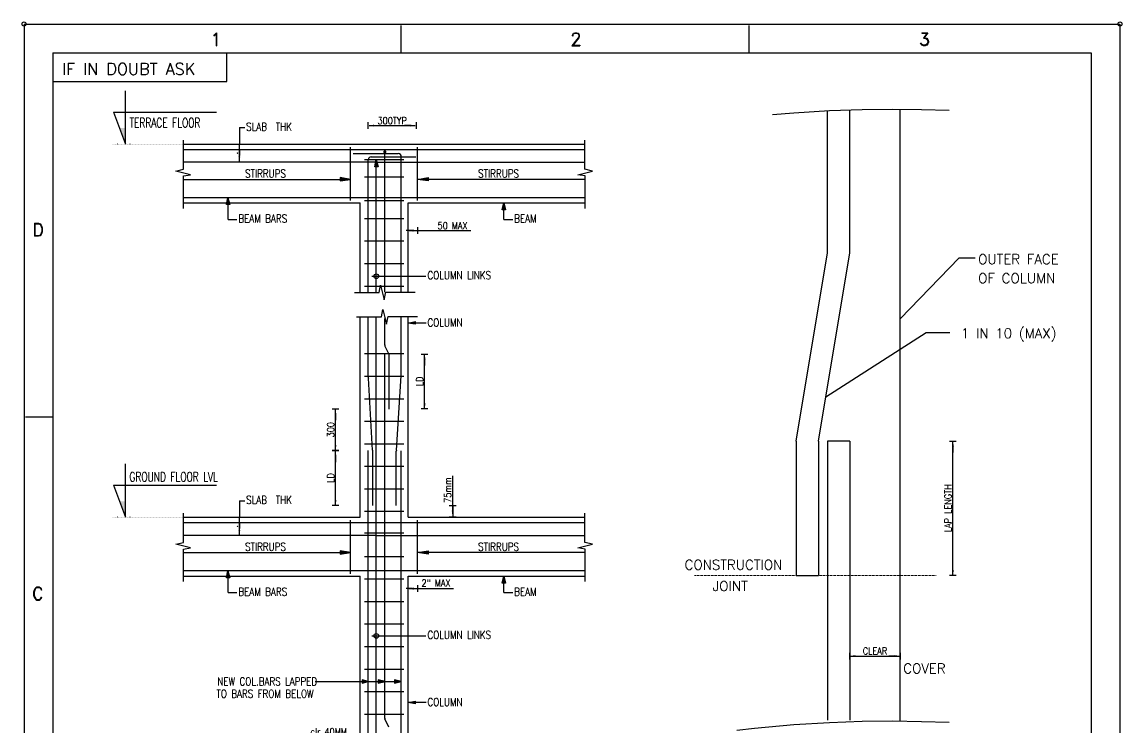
# Model space of a CAD drawing. Extents: x 1878645 to 3043969, y -1160829 to -603973.
# Drawn here: x 2238645 to 2262226, y -720604 to -705488 of the extents above; entities that cross this region are included whole.
import ezdxf

# ---------------------------------------------------------------- set-up
doc = ezdxf.new("R2010")
doc.units = 0
doc.header["$LTSCALE"] = 100
doc.header["$PDMODE"] = 66
doc.linetypes.add('DASHED2', pattern=[0.375, 0.25, -0.125])
doc.linetypes.add('DOT', pattern=[6.35, 0, -6.35])
doc.layers.get('Defpoints').update_dxf_attribs({"lineweight": 0})
for name, color, linetype in [('BAR', 1, 'Continuous'), ('Dim', 3, 'Continuous'), ('FDN', 7, 'Continuous'), ('FON', 65, 'Continuous'), ('LVL-P', 7, 'Continuous'), ('REINF', 5, 'Continuous'), ('Text', 31, 'Continuous'), ('TICK', 9, 'Continuous'), ('TS', 7, 'Continuous')]:
    doc.layers.add(name, color=color, linetype=linetype)
doc.layers.add('coloumn', color=30, linetype='Continuous', lineweight=53)
doc.layers.add('hidden', color=8, linetype='DASHED2', lineweight=9)
doc.styles.add('K', font='simplex.shx', dxfattribs={"width": 0.85})
doc.styles.add('ROMAND', font='romand__.ttf', dxfattribs={"height": 5})
doc.styles.add('ROMANS', font='simplex.shx', dxfattribs={"width": 0.75})
doc.styles.get("Standard").update_dxf_attribs({"font": 'verdana.ttf'})
doc.dimstyles.new('mm ond feet with line', dxfattribs={"dimtxt": 200, "dimasz": 100, "dimexe": 0.18, "dimexo": 0.0625, "dimgap": 0.09, "dimtad": 0, "dimdec": 0, "dimzin": 0, "dimdsep": 46, "dimtxsty": 'Standard', "dimblk": 'ARCHTICK', "dimcen": 0, "dimclrd": 8, "dimclre": 8, "dimclrt": 7, "dimadec": 0, "dimazin": 0, "dimtfac": 1, "dimtdec": 0, "dimtofl": 0, "dimtmove": 0, "dimatfit": 3, "dimfxl": 1, "dimtolj": 1, "dimtzin": 0, "dimarcsym": 0})

# ---------------------------------------------------------------- blocks, each defined once
blk = doc.blocks.new('A2')
at = {"layer": 'Dim', "linetype": 'ByBlock', "lineweight": -2, "extrusion": (0, 0, -1)}
blk.add_lwpolyline([(6, 0), (12.2, 0)], dxfattribs=at)
blk.add_solid([(6, -1), (0, 0), (6, 1)], dxfattribs=at)
blk = doc.blocks.new('A3')
at = {"layer": 'Dim', "linetype": 'ByBlock', "lineweight": -2}
blk.add_line((0, 3.6), (0, -3.6), dxfattribs=at)
blk.add_blockref('A2', (0, 0), dxfattribs=at)
blk = doc.blocks.new('*D343')
at = {"color": 8, "lineweight": -2, "transparency": 16777216}
blk.add_line((2258602, -717334), (2258602, -714492), dxfattribs=at)
at = {"layer": 'Defpoints', "color": 0, "transparency": 16777216}
for p in [(2256389, -714472), (2258602, -714472), (2258244, -717354)]:
    blk.add_point(p, dxfattribs=at)
at = {"color": 8, "lineweight": -2, "transparency": 16777216, "xscale": 20, "yscale": 20, "zscale": 20}
for p, rotation in [((2258602, -714472), 90), ((2258602, -717354), 270)]:
    blk.add_blockref('A3', p, dxfattribs=dict(at, rotation=rotation))
at = {"transparency": 16777216, "insert": (2258497, -715913), "char_height": 150, "attachment_point": 5, "rotation": 90, "style": 'K'}
blk.add_mtext('\\A1;LAP LENGTH', dxfattribs=at)
blk = doc.blocks.new('*D344')
at = {"color": 8, "lineweight": -2, "transparency": 16777216}
blk.add_line((2256409, -719082), (2257452, -719082), dxfattribs=at)
at = {"layer": 'Defpoints', "color": 0, "transparency": 16777216}
for p in [(2256389, -718242), (2257472, -718242), (2257472, -719082)]:
    blk.add_point(p, dxfattribs=at)
at = {"color": 8, "lineweight": -2, "transparency": 16777216, "xscale": 20, "yscale": 20, "zscale": 20, "rotation": 180}
blk.add_blockref('A3', (2256389, -719082), dxfattribs=at)
at = {"color": 8, "lineweight": -2, "transparency": 16777216, "xscale": 20, "yscale": 20, "zscale": 20}
blk.add_blockref('A3', (2257472, -719082), dxfattribs=at)
at = {"transparency": 16777216, "insert": (2256931, -718977), "char_height": 150, "attachment_point": 5, "style": 'K'}
blk.add_mtext('\\A1;CLEAR', dxfattribs=at)
blk = doc.blocks.new('*D345')
at = {"layer": 'coloumn', "color": 8, "lineweight": -2, "transparency": 16777216}
for p, q in [((2247878, -715854), (2247878, -715215)), ((2247878, -715874), (2247878, -716086))]:
    blk.add_line(p, q, dxfattribs=at)
at = {"layer": 'Defpoints', "color": 0, "transparency": 16777216}
for p in [(2247326, -715854), (2247810, -716106), (2247878, -716106)]:
    blk.add_point(p, dxfattribs=at)
at = {"layer": 'coloumn', "color": 8, "lineweight": -2, "transparency": 16777216, "xscale": 20, "yscale": 20, "zscale": 20}
for p, rotation in [((2247878, -715854), 90), ((2247878, -716106), 270)]:
    blk.add_blockref('A3', p, dxfattribs=dict(at, rotation=rotation))
at = {"layer": 'coloumn', "transparency": 16777216, "insert": (2247773, -715524), "char_height": 150, "attachment_point": 5, "rotation": 90, "style": 'K'}
blk.add_mtext('\\A1;75mm', dxfattribs=at)
blk = doc.blocks.new('*D346')
at = {"layer": 'coloumn', "color": 8, "lineweight": -2, "transparency": 16777216}
blk.add_line((2245366, -715834), (2245366, -714698), dxfattribs=at)
at = {"layer": 'Defpoints', "color": 0, "transparency": 16777216}
for p in [(2245366, -714678), (2245973, -714678), (2246166, -715854)]:
    blk.add_point(p, dxfattribs=at)
at = {"layer": 'coloumn', "color": 8, "lineweight": -2, "transparency": 16777216, "xscale": 20, "yscale": 20, "zscale": 20}
for p, rotation in [((2245366, -714678), 90), ((2245366, -715854), 270)]:
    blk.add_blockref('A3', p, dxfattribs=dict(at, rotation=rotation))
at = {"layer": 'coloumn', "transparency": 16777216, "insert": (2245261, -715266), "char_height": 150, "attachment_point": 5, "rotation": 90, "style": 'K'}
blk.add_mtext('\\A1;LD ', dxfattribs=at)
blk = doc.blocks.new('Lvl-e')
at = {"layer": 'LVL-P', "color": 2}
for p, q in [((1.49, -3.97), (1.49, 2.65)), ((0, 0), (1.49, -3.97)), ((0, 0), (12.8, 0))]:
    blk.add_line(p, q, dxfattribs=at)
blk.add_solid([(0.74, -1.99), (1.49, -3.97), (0.74, -1.99), (1.49, -1.99)], dxfattribs=at)
at = {"layer": 'LVL-P', "color": 6, "style": 'ROMANS', "width": 0.7}
for tag, p in [('LVL%%P0\'0"', (2.08, 0.47)), ('GRO.FL.FIN.LVL.', (2, -1.9))]:
    blk.add_attdef(tag, p, '', height=1.17, dxfattribs=at)
blk = doc.blocks.new('*D353')
at = {"layer": 'Defpoints', "color": 0, "transparency": 16777216}
for p in [(2243305, -716106), (2243340, -716106), (2243340, -716497)]:
    blk.add_point(p, dxfattribs=at)
at = {"layer": 'FON', "color": 8, "lineweight": -2, "transparency": 16777216}
blk.add_line((2243305, -716477), (2243305, -716126), dxfattribs=at)
at = {"layer": 'FON', "color": 8, "lineweight": -2, "transparency": 16777216, "xscale": 20, "yscale": 20, "zscale": 20}
for p, rotation in [((2243305, -716106), 90), ((2243305, -716497), 270)]:
    blk.add_blockref('A3', p, dxfattribs=dict(at, rotation=rotation))
at = {"layer": 'FON', "transparency": 16777216, "insert": (2243200, -716302), "char_height": 150, "attachment_point": 5, "rotation": 90, "style": 'K'}
blk.add_mtext('\\A1;.', dxfattribs=at)
blk = doc.blocks.new('*D354')
at = {"color": 8, "lineweight": -2, "transparency": 16777216}
for p, q in [((2245877, -720807), (2244771, -720807)), ((2246006, -720807), (2246026, -720807))]:
    blk.add_line(p, q, dxfattribs=at)
at = {"layer": 'Defpoints', "color": 0, "transparency": 16777216}
for p in [(2245897, -718395), (2245986, -718395), (2245897, -720807)]:
    blk.add_point(p, dxfattribs=at)
at = {"color": 8, "lineweight": -2, "transparency": 16777216, "xscale": 20, "yscale": 20, "zscale": 20}
blk.add_blockref('A3', (2245897, -720807), dxfattribs=at)
at = {"color": 8, "lineweight": -2, "transparency": 16777216, "xscale": 20, "yscale": 20, "zscale": 20, "rotation": 180}
blk.add_blockref('A3', (2245986, -720807), dxfattribs=at)
at = {"transparency": 16777216, "insert": (2245220, -720702), "char_height": 150, "attachment_point": 5, "style": 'K'}
blk.add_mtext('\\A1;clr 40MM', dxfattribs=at)
blk = doc.blocks.new('*D355')
at = {"layer": 'Defpoints', "color": 0, "transparency": 16777216}
for p in [(2247126, -717417), (2246926, -717681), (2247126, -717637)]:
    blk.add_point(p, dxfattribs=at)
at = {"layer": 'FON', "color": 8, "lineweight": -2, "transparency": 16777216}
for p, q in [((2246946, -717637), (2247106, -717637)), ((2247126, -717637), (2247898, -717637))]:
    blk.add_line(p, q, dxfattribs=at)
at = {"layer": 'FON', "color": 8, "lineweight": -2, "transparency": 16777216, "xscale": 20, "yscale": 20, "zscale": 20}
blk.add_blockref('A3', (2247126, -717637), dxfattribs=at)
at = {"layer": 'FON', "color": 8, "lineweight": -2, "transparency": 16777216, "xscale": 20, "yscale": 20, "zscale": 20, "rotation": 180}
blk.add_blockref('A3', (2246926, -717637), dxfattribs=at)
at = {"layer": 'FON', "transparency": 16777216, "insert": (2247522, -717518), "char_height": 150, "attachment_point": 5, "style": 'K'}
blk.add_mtext('\\A1;2" MAX', dxfattribs=at)
blk = doc.blocks.new('*D356')
at = {"layer": 'coloumn', "color": 8, "lineweight": -2, "transparency": 16777216}
blk.add_line((2245366, -714658), (2245366, -713803), dxfattribs=at)
at = {"layer": 'Defpoints', "color": 0, "transparency": 16777216}
for p in [(2245366, -713783), (2245973, -713783), (2246129, -714678)]:
    blk.add_point(p, dxfattribs=at)
at = {"layer": 'coloumn', "color": 8, "lineweight": -2, "transparency": 16777216, "xscale": 20, "yscale": 20, "zscale": 20}
for p, rotation in [((2245366, -713783), 90), ((2245366, -714678), 270)]:
    blk.add_blockref('A3', p, dxfattribs=dict(at, rotation=rotation))
at = {"layer": 'coloumn', "transparency": 16777216, "insert": (2245261, -714230), "char_height": 150, "attachment_point": 5, "rotation": 90, "style": 'K'}
blk.add_mtext('\\A1;300', dxfattribs=at)
blk = doc.blocks.new('*D357')
at = {"layer": 'coloumn', "color": 8, "lineweight": -2, "transparency": 16777216}
blk.add_line((2247276, -713763), (2247276, -712627), dxfattribs=at)
at = {"layer": 'Defpoints', "color": 0, "transparency": 16777216}
for p in [(2246881, -712607), (2247276, -712607), (2246589, -713783)]:
    blk.add_point(p, dxfattribs=at)
at = {"layer": 'coloumn', "color": 8, "lineweight": -2, "transparency": 16777216, "xscale": 20, "yscale": 20, "zscale": 20}
for p, rotation in [((2247276, -712607), 90), ((2247276, -713783), 270)]:
    blk.add_blockref('A3', p, dxfattribs=dict(at, rotation=rotation))
at = {"layer": 'coloumn', "transparency": 16777216, "insert": (2247171, -713195), "char_height": 150, "attachment_point": 5, "rotation": 90, "style": 'K'}
blk.add_mtext('\\A1;LD', dxfattribs=at)
blk = doc.blocks.new('*D358')
at = {"layer": 'coloumn', "color": 8, "lineweight": -2, "transparency": 16777216}
for p, q in [((2246946, -709961), (2247106, -709961)), ((2247126, -709961), (2248268, -709961))]:
    blk.add_line(p, q, dxfattribs=at)
at = {"layer": 'Defpoints', "color": 0, "transparency": 16777216}
for p in [(2247126, -709415), (2246926, -709679), (2247126, -709961)]:
    blk.add_point(p, dxfattribs=at)
at = {"layer": 'coloumn', "color": 8, "lineweight": -2, "transparency": 16777216, "xscale": 20, "yscale": 20, "zscale": 20}
blk.add_blockref('A3', (2247126, -709961), dxfattribs=at)
at = {"layer": 'coloumn', "color": 8, "lineweight": -2, "transparency": 16777216, "xscale": 20, "yscale": 20, "zscale": 20, "rotation": 180}
blk.add_blockref('A3', (2246926, -709961), dxfattribs=at)
at = {"layer": 'coloumn', "transparency": 16777216, "insert": (2247876, -709856), "char_height": 150, "attachment_point": 5, "style": 'K'}
blk.add_mtext('\\A1;50 MAX', dxfattribs=at)
blk = doc.blocks.new('*D359')
at = {"layer": 'Defpoints', "color": 0, "transparency": 16777216}
for p in [(2243305, -708105), (2243340, -708105), (2243340, -708495)]:
    blk.add_point(p, dxfattribs=at)
at = {"layer": 'FON', "color": 8, "lineweight": -2, "transparency": 16777216}
blk.add_line((2243305, -708475), (2243305, -708125), dxfattribs=at)
at = {"layer": 'FON', "color": 8, "lineweight": -2, "transparency": 16777216, "xscale": 20, "yscale": 20, "zscale": 20}
for p, rotation in [((2243305, -708105), 90), ((2243305, -708495), 270)]:
    blk.add_blockref('A3', p, dxfattribs=dict(at, rotation=rotation))
at = {"layer": 'FON', "transparency": 16777216, "insert": (2243200, -708300), "char_height": 150, "attachment_point": 5, "rotation": 90, "style": 'K'}
blk.add_mtext('\\A1;.', dxfattribs=at)
blk = doc.blocks.new('*D360')
at = {"layer": 'coloumn', "color": 8, "lineweight": -2, "transparency": 16777216}
blk.add_line((2246089, -707709), (2247072, -707709), dxfattribs=at)
at = {"layer": 'Defpoints', "color": 0, "transparency": 16777216}
for p in [(2247092, -707709), (2246069, -708354), (2247092, -708323)]:
    blk.add_point(p, dxfattribs=at)
at = {"layer": 'coloumn', "color": 8, "lineweight": -2, "transparency": 16777216, "xscale": 20, "yscale": 20, "zscale": 20, "rotation": 180}
blk.add_blockref('A3', (2246069, -707709), dxfattribs=at)
at = {"layer": 'coloumn', "color": 8, "lineweight": -2, "transparency": 16777216, "xscale": 20, "yscale": 20, "zscale": 20}
blk.add_blockref('A3', (2247092, -707709), dxfattribs=at)
at = {"layer": 'coloumn', "transparency": 16777216, "insert": (2246581, -707604), "char_height": 150, "attachment_point": 5, "style": 'K'}
blk.add_mtext('\\A1;300TYP', dxfattribs=at)

msp = doc.modelspace()

# ---------------------------------------------------------------- hatches: boundary and pattern name
at = {"layer": 'TICK'}
for points in [[(2246278.05175, -708590.95531), (2246239.19008, -708437.57224), (2246206.79712, -708590.87124)], [(2245465.01422, -708822.56915), (2245465.30143, -708893.82378), (2245688.68381, -708861.43082)], [(2247126.88588, -708861.43082), (2247350.26826, -708893.82378), (2247350.55547, -708822.56915)], [(2243098.98511, -709402.23205), (2243060.12344, -709254.36346), (2243027.73048, -709402.09333)], [(2249012.7442, -709515.41871), (2248973.88253, -709367.55012), (2248941.48957, -709515.28)], [(2247074.27431, -711911.81782), (2246926.25722, -711942.44842), (2247076.04833, -711968.668)], [(2245465.01422, -716824.19147), (2245465.30143, -716895.4461), (2245688.68381, -716863.05314)], [(2247126.88588, -716863.05314), (2247350.26826, -716895.4461), (2247350.55547, -716824.19147)], [(2243098.98511, -717403.85437), (2243060.12344, -717255.98578), (2243027.73048, -717403.71565)], [(2249012.7442, -717517.04103), (2248973.88253, -717369.17244), (2248941.48957, -717516.90232)], [(2245934.16122, -719590.58441), (2245934.44843, -719661.83904), (2246068.20636, -719629.44608)], [(2246283.45168, -719661.83904), (2246431.18156, -719629.44608), (2246283.16446, -719590.58441)], [(2246628.36364, -719661.83904), (2246776.09352, -719629.44608), (2246628.07643, -719590.58441)], [(2247074.27431, -720049.08451), (2246926.25722, -720079.7151), (2247076.04833, -720105.93469)]]:
    msp.add_hatch(color=9, dxfattribs=at).paths.add_polyline_path(points)

# ---------------------------------------------------------------- linework, layer by layer
at = {"color": 35}
for p, q in [((2238688.64859, -705531.01189), (2238688.64859, -739047.36209)), ((2238688.64859, -705531.01189), (2262182.72438, -705531.01189)), ((2262182.72438, -705531.01189), (2262182.72438, -739047.36209))]:
    msp.add_line(p, q, dxfattribs=at)
for p, q in [((2246764.73714, -705565.97332), (2246764.73714, -706148.66369)), ((2254223.1739, -705565.97332), (2254223.1739, -706148.66369)), ((2239306.30038, -706148.66369), (2239306.30038, -738429.71029)), ((2239306.30038, -706148.66369), (2261565.07259, -706148.66369)), ((2243035.11504, -706761.81932), (2243035.11504, -706148.66369)), ((2261565.07259, -706148.66369), (2261565.07259, -738429.71029)), ((2239306.30038, -706761.81932), (2243035.11504, -706761.81932)), ((2238723.61001, -713956.71467), (2239306.30038, -713956.71467))]:
    msp.add_line(p, q)
at = {"ltscale": 10}
msp.add_line((2257471.83873, -720487.16894), (2257471.83873, -707357.20029), dxfattribs=at)
at = {"color": 9}
for p, q in [((2243304.97959, -707751.19411), (2243422.66351, -707751.19411)), ((2246239.19008, -708495.32193), (2242110.86384, -708495.32193)), ((2246239.19008, -708495.32193), (2250712.39372, -708495.32193)), ((2242104.38339, -708861.43082), (2245690.02097, -708861.43082)), ((2250711.1863, -708861.43082), (2247125.54872, -708861.43082)), ((2246142.8821, -710937.73992), (2247299.69789, -710937.73992)), ((2247308.35217, -711942.44842), (2246926.25722, -711942.44842)), ((2243304.97959, -715752.81643), (2243422.66351, -715752.81643)), ((2246239.19008, -716496.94425), (2242110.86384, -716496.94425)), ((2246239.19008, -716496.94425), (2250712.39372, -716496.94425)), ((2242104.38339, -716863.05314), (2245690.02097, -716863.05314)), ((2250711.1863, -716863.05314), (2247125.54872, -716863.05314)), ((2246142.8821, -718649.0258), (2247299.69789, -718649.0258)), ((2244932.22053, -719629.44608), (2246777.43068, -719629.44608)), ((2247308.35217, -720079.7151), (2246926.25722, -720079.7151))]:
    msp.add_line(p, q, dxfattribs=at)
at = {"ltscale": 10}
for points in [[(2254732.64484, -707474.08331), (2255189.89546, -707433.64593), (2255955.11174, -707386.30661), (2256657.26942, -707361.63977), (2257309.6108, -707355.23687), (2257925.37821, -707362.68939), (2258517.81396, -707379.58876)], [(2253971.20511, -720670.6336), (2254348.37826, -720627.72942), (2255189.89546, -720553.30907), (2255955.11174, -720505.96975), (2256657.26942, -720481.30291), (2257309.6108, -720474.90001), (2257925.37821, -720482.35253), (2258517.81396, -720499.2519)]]:
    msp.add_lwpolyline(points, dxfattribs=at)
for centre in [(2238688.64859, -705531.01189), (2262182.72438, -705531.01189)]:
    msp.add_circle(centre, 43.25489)
at = {"color": 9}
for centre in [(2246239.19008, -710939.03132), (2246239.19008, -718650.3172)]:
    msp.add_circle(centre, 49.76982, dxfattribs=at)
at = {"layer": 'BAR', "color": 5}
for p, q in [((2242104.38339, -708220.04134), (2250712.39372, -708220.04134)), ((2245744.71759, -708310.31458), (2246711.76497, -708310.31458)), ((2246420.46013, -711280.01034), (2246420.46013, -708244.76891)), ((2246068.20636, -711286.49079), (2246068.20636, -708442.91583)), ((2246132.53491, -708378.58727), (2247090.62717, -708378.58727)), ((2246776.09352, -711280.01034), (2246776.09352, -708374.64313)), ((2242104.38339, -709250.01342), (2250718.87417, -709250.01342)), ((2246420.46013, -711280.01034), (2246420.46013, -710671.04767)), ((2246068.20636, -713103.50559), (2246068.20636, -711807.96701)), ((2246420.46013, -712409.8607), (2246420.46013, -711845.4878)), ((2246420.46013, -712409.8607), (2246420.46013, -711845.4878)), ((2246776.09352, -713054.98804), (2246776.09352, -711801.48656)), ((2246068.20636, -713103.50559), (2246068.20636, -712508.6642)), ((2246512.20955, -712602.24067), (2246425.04284, -712429.14967)), ((2246776.09352, -713054.98804), (2246776.09352, -712522.75527)), ((2246420.46013, -720411.48303), (2246420.46013, -712606.65938)), ((2246516.79226, -713787.17845), (2246516.79226, -712621.52963)), ((2246673.62267, -714668.59959), (2246771.51081, -713074.27701)), ((2246159.95578, -714668.59959), (2246072.78907, -713122.79456)), ((2246068.20636, -722419.16584), (2246068.20636, -714677.69969)), ((2246164.53849, -715853.53738), (2246164.53849, -714687.88856)), ((2246669.03996, -715853.53738), (2246669.03996, -714687.88856)), ((2246776.09352, -722397.87552), (2246776.09352, -714681.94964)), ((2242104.38339, -716221.66366), (2250712.39372, -716221.66366)), ((2242104.38339, -717251.63574), (2250718.87417, -717251.63574)), ((2246512.20955, -720603.86299), (2246425.04284, -720430.77199))]:
    msp.add_line(p, q, dxfattribs=at)
at = {"layer": 'BAR', "color": 191}
for p, q in [((2245690.02097, -709314.68338), (2245690.02097, -708169.91363)), ((2247125.54872, -709314.68338), (2247125.54872, -708169.91363)), ((2245985.6531, -708437.57224), (2246829.91659, -708437.57224)), ((2245985.6531, -708806.65277), (2246829.91659, -708806.65277)), ((2245985.6531, -709313.96325), (2246829.91659, -709313.96325)), ((2245985.6531, -709699.97097), (2246829.91659, -709699.97097)), ((2245985.6531, -710183.02084), (2246829.91659, -710183.02084)), ((2245985.6531, -710666.07071), (2246829.91659, -710666.07071)), ((2245985.6531, -711149.12058), (2246829.91659, -711149.12058)), ((2245985.6531, -712598.27018), (2246829.91659, -712598.27018)), ((2245985.6531, -713081.32005), (2246829.91659, -713081.32005)), ((2245985.6531, -713564.36992), (2246829.91659, -713564.36992)), ((2245985.6531, -714047.41979), (2246829.91659, -714047.41979)), ((2245985.6531, -714530.46965), (2246829.91659, -714530.46965)), ((2245985.6531, -715013.51952), (2246829.91659, -715013.51952)), ((2245985.6531, -715496.56939), (2246829.91659, -715496.56939)), ((2245985.6531, -715979.61926), (2246829.91659, -715979.61926)), ((2245690.02097, -717316.3057), (2245690.02097, -716171.53595)), ((2247125.54872, -717316.3057), (2247125.54872, -716171.53595)), ((2245985.6531, -716439.19457), (2246829.91659, -716439.19457)), ((2245985.6531, -716945.71899), (2246829.91659, -716945.71899)), ((2245985.6531, -717428.76886), (2246829.91659, -717428.76886)), ((2245985.6531, -717911.81873), (2246829.91659, -717911.81873)), ((2245985.6531, -718394.8686), (2246829.91659, -718394.8686)), ((2245985.6531, -718877.91847), (2246829.91659, -718877.91847)), ((2245985.6531, -719360.96834), (2246829.91659, -719360.96834)), ((2245985.6531, -719844.0182), (2246829.91659, -719844.0182)), ((2245985.6531, -720327.06807), (2246829.91659, -720327.06807))]:
    msp.add_line(p, q, dxfattribs=at)
at = {"layer": 'BAR', "color": 9}
for p, q in [((2246239.19008, -711283.29901), (2246239.19008, -708453.24607)), ((2246239.19008, -729418.10437), (2246239.19008, -711807.96701))]:
    msp.add_line(p, q, dxfattribs=at)
at = {"layer": 'BAR', "color": 5}
for centre, radius, start, end in [((2246711.76497, -708374.64313), 64.32855, 0, 90), ((2246132.53491, -708442.91583), 64.32855, 90, 180), ((2246463.34583, -712409.8607), 42.8857, 180, 206.729320419), ((2246473.90656, -712621.52963), 42.8857, 0, 26.729320419), ((2246733.20782, -713054.98804), 42.8857, 333.270679581, 0), ((2246111.09206, -713103.50559), 42.8857, 180, 206.729320419), ((2246121.65279, -714687.88856), 42.8857, 0, 26.729320419), ((2246711.92567, -714687.88856), 42.8857, 153.270679581, 180), ((2246463.34583, -720411.48303), 42.8857, 180, 206.729320419)]:
    msp.add_arc(centre, radius, start, end, dxfattribs=at)
at = {"layer": 'FDN', "color": 101}
for p, q in [((2242110.86384, -708104.80655), (2246420.46013, -708104.80655)), ((2246420.46013, -708104.80655), (2250712.39372, -708104.80655)), ((2242104.38339, -709365.24821), (2245897.00034, -709365.24821)), ((2245897.00034, -711286.49079), (2245897.00034, -709365.24821)), ((2246926.25722, -711280.01034), (2246926.25722, -709365.24821)), ((2246926.25722, -709365.24821), (2250718.87417, -709365.24821)), ((2246304.43346, -711286.49079), (2246329.37456, -711130.95839)), ((2246329.37456, -711130.95839), (2246409.82731, -711445.00748)), ((2245770.65205, -711286.49079), (2246304.43346, -711286.49079)), ((2246409.82731, -711445.00748), (2246448.27945, -711280.01034)), ((2246448.27945, -711280.01034), (2247072.53744, -711280.01034)), ((2246352.62373, -711807.96701), (2246377.56483, -711652.43461)), ((2246377.56483, -711652.43461), (2246458.01758, -711966.48371)), ((2245818.84232, -711807.96701), (2246352.62373, -711807.96701)), ((2245897.00034, -716106.42887), (2245897.00034, -711807.96701)), ((2246458.01758, -711966.48371), (2246496.46971, -711801.48656)), ((2246496.46971, -711801.48656), (2247120.72771, -711801.48656)), ((2246926.25722, -716106.42887), (2246926.25722, -711801.48656)), ((2242110.86384, -716106.42887), (2245897.00034, -716106.42887)), ((2246926.25722, -716106.42887), (2250712.39372, -716106.42887)), ((2242104.38339, -717366.87053), (2245897.00034, -717366.87053)), ((2245897.00034, -724108.05119), (2245897.00034, -717366.87053)), ((2246926.25722, -724108.05119), (2246926.25722, -717366.87053)), ((2246926.25722, -717366.87053), (2250718.87417, -717366.87053))]:
    msp.add_line(p, q, dxfattribs=at)
at = {"layer": 'FON', "linetype": 'DOT', "ltscale": 0.025}
for p, q in [((2242110.86384, -708104.80655), (2240592.15592, -708104.80655)), ((2242110.86384, -716106.42887), (2240592.15592, -716106.42887))]:
    msp.add_line(p, q, dxfattribs=at)
at = {"layer": 'FON', "const_width": 33.50446}
msp.add_lwpolyline([(2246405.24232, -708271.24331, 1), (2246438.74678, -708271.24331, 1)], format="xyb", close=True, dxfattribs=at)
at = {"layer": 'hidden', "ltscale": 0.1}
for p, q in [((2253064.09955, -717354.08484), (2255239.92579, -717354.08484)), ((2255716.43361, -717354.08484), (2258243.88421, -717354.08484))]:
    msp.add_line(p, q, dxfattribs=at)
at = {"layer": 'REINF', "ltscale": 10}
for p, q in [((2255239.92579, -714472.10221), (2255239.92579, -717354.08484)), ((2255716.43361, -714472.10221), (2255716.43361, -717354.08484)), ((2255912.88512, -714472.10221), (2255912.88512, -720460.33518)), ((2256389.39293, -714472.10221), (2255912.88512, -714472.10221)), ((2256389.39293, -714472.10221), (2256389.39293, -720460.33518)), ((2255239.92579, -717354.08484), (2255716.43361, -717354.08484))]:
    msp.add_line(p, q, dxfattribs=at)
for points in [[(2255239.92579, -714472.10221), (2255912.88512, -710434.34624), (2255912.88512, -707388.91891)], [(2255716.43361, -714472.10221), (2256389.39293, -710434.34624), (2256389.39293, -707371.05028)]]:
    msp.add_lwpolyline(points, dxfattribs=at)
at = {"layer": 'TICK', "color": 9}
for p, q in [((2243304.97959, -707751.19411), (2243304.97959, -708105.16579)), ((2246206.79712, -708590.87124), (2246239.19008, -708437.57224)), ((2246278.05175, -708590.95531), (2246206.79712, -708590.87124)), ((2246239.19008, -708437.57224), (2246278.05175, -708590.95531)), ((2245688.68381, -708861.43082), (2245465.01422, -708822.56915)), ((2245465.01422, -708822.56915), (2245465.30143, -708893.82378)), ((2247126.88588, -708861.43082), (2247350.55547, -708822.56915)), ((2247350.55547, -708822.56915), (2247350.26826, -708893.82378)), ((2245465.30143, -708893.82378), (2245688.68381, -708861.43082)), ((2247350.26826, -708893.82378), (2247126.88588, -708861.43082)), ((2243027.73048, -709402.09333), (2243060.12344, -709254.36346)), ((2243060.12344, -709254.36346), (2243098.98511, -709402.23205)), ((2243098.98511, -709402.23205), (2243027.73048, -709402.09333)), ((2243062.33877, -709721.16255), (2243062.24108, -709400.78541)), ((2248941.48957, -709515.28), (2248973.88253, -709367.55012)), ((2249012.7442, -709515.41871), (2248941.48957, -709515.28)), ((2248973.88253, -709367.55012), (2249012.7442, -709515.41871)), ((2248976.09786, -709721.16255), (2248976.00017, -709513.97208)), ((2243062.33877, -709721.16255), (2243251.37058, -709721.16255)), ((2248976.09786, -709721.16255), (2249165.12967, -709721.16255)), ((2246926.25722, -711942.44842), (2247074.27431, -711911.81782)), ((2247076.04833, -711968.668), (2246926.25722, -711942.44842)), ((2247074.27431, -711911.81782), (2247076.04833, -711968.668)), ((2243304.97959, -715752.81643), (2243304.97959, -716106.78811)), ((2245465.01422, -716824.19147), (2245465.30143, -716895.4461)), ((2245688.68381, -716863.05314), (2245465.01422, -716824.19147)), ((2247126.88588, -716863.05314), (2247350.55547, -716824.19147)), ((2247350.55547, -716824.19147), (2247350.26826, -716895.4461)), ((2245465.30143, -716895.4461), (2245688.68381, -716863.05314)), ((2247350.26826, -716895.4461), (2247126.88588, -716863.05314)), ((2243027.73048, -717403.71565), (2243060.12344, -717255.98578)), ((2243060.12344, -717255.98578), (2243098.98511, -717403.85437)), ((2243098.98511, -717403.85437), (2243027.73048, -717403.71565)), ((2243062.33877, -717722.78488), (2243062.24108, -717402.40773)), ((2248941.48957, -717516.90232), (2248973.88253, -717369.17244)), ((2249012.7442, -717517.04103), (2248941.48957, -717516.90232)), ((2248973.88253, -717369.17244), (2249012.7442, -717517.04103)), ((2248976.09786, -717722.78488), (2248976.00017, -717515.5944)), ((2243062.33877, -717722.78488), (2243251.37058, -717722.78488)), ((2248976.09786, -717722.78488), (2249165.12967, -717722.78488)), ((2245934.16122, -719590.58441), (2245934.44843, -719661.83904)), ((2246068.20636, -719629.44608), (2245934.16122, -719590.58441)), ((2245934.44843, -719661.83904), (2246068.20636, -719629.44608)), ((2246431.18156, -719629.44608), (2246283.16446, -719590.58441)), ((2246283.16446, -719590.58441), (2246283.45168, -719661.83904)), ((2246283.45168, -719661.83904), (2246431.18156, -719629.44608)), ((2246628.07643, -719590.58441), (2246628.36364, -719661.83904)), ((2246776.09352, -719629.44608), (2246628.07643, -719590.58441)), ((2246628.36364, -719661.83904), (2246776.09352, -719629.44608)), ((2246926.25722, -720079.7151), (2247074.27431, -720049.08451)), ((2247076.04833, -720105.93469), (2246926.25722, -720079.7151)), ((2247074.27431, -720049.08451), (2247076.04833, -720105.93469))]:
    msp.add_line(p, q, dxfattribs=at)
at = {"layer": 'TS', "color": 8}
for p, q in [((2242110.86384, -708645.05263), (2242110.86384, -708020.79464)), ((2250712.39372, -708645.05263), (2250712.39372, -708020.79464)), ((2241945.8667, -708683.50477), (2242110.86384, -708645.05263)), ((2242259.91579, -708763.95752), (2241945.8667, -708683.50477)), ((2242104.38339, -708788.89862), (2242259.91579, -708763.95752)), ((2242104.38339, -709483.03551), (2242104.38339, -708788.89862)), ((2250563.34177, -708763.95752), (2250877.39087, -708683.50477)), ((2250718.87417, -708788.89862), (2250563.34177, -708763.95752)), ((2250877.39087, -708683.50477), (2250712.39372, -708645.05263)), ((2250718.87417, -709483.03551), (2250718.87417, -708788.89862)), ((2242110.86384, -716646.67496), (2242110.86384, -716022.41696)), ((2250712.39372, -716646.67496), (2250712.39372, -716022.41696)), ((2241945.8667, -716685.1271), (2242110.86384, -716646.67496)), ((2242259.91579, -716765.57984), (2241945.8667, -716685.1271)), ((2242104.38339, -716790.52094), (2242259.91579, -716765.57984)), ((2242104.38339, -717484.65783), (2242104.38339, -716790.52094)), ((2250563.34177, -716765.57984), (2250877.39087, -716685.1271)), ((2250718.87417, -716790.52094), (2250563.34177, -716765.57984)), ((2250877.39087, -716685.1271), (2250712.39372, -716646.67496)), ((2250718.87417, -717484.65783), (2250718.87417, -716790.52094))]:
    msp.add_line(p, q, dxfattribs=at)

# ---------------------------------------------------------------- block references
at = {"layer": 'FDN'}
ref = msp.add_blockref('Lvl-e', (2240604.29671, -707419.67999), dxfattribs=dict(at, xscale=172.4710949789733, yscale=172.4710949892178, zscale=172.4710949789733))
ref.add_attrib('GRO.FL.FIN.LVL.', 'TERRACE FLOOR ', (2240948.89937, -707748.06352), dxfattribs={"layer": 'LVL-P', "color": 6, "height": 201.9636522, "style": 'ROMANS', "width": 0.7})
ref = msp.add_blockref('Lvl-e', (2240604.29671, -715421.30231), dxfattribs=dict(at, xscale=172.4710949789733, yscale=172.4710949892178, zscale=172.4710949789733))
ref.add_attrib('GRO.FL.FIN.LVL.', 'GROUND FLOOR LVL ', (2240948.89937, -715339.69198), dxfattribs={"layer": 'LVL-P', "color": 6, "height": 201.9636522, "style": 'ROMANS', "width": 0.7})

# ---------------------------------------------------------------- texts
for s, height, style, p in [('1', 279.69138, 'ROMAND', (2242685.8271, -705996.98294)), ('2', 279.69138, 'ROMAND', (2250398.8594, -705996.98294)), ('3', 279.69138, 'ROMAND', (2257871.97665, -705996.98294)), ('IF IN DOUBT ASK', 251.7222407, 'ROMAND', (2239503.11556, -706620.58025)), ('D', 279.69138, 'ROMAND', (2238864.08312, -710082.83096)), ('OUTER FACE', 209.663437, 'ROMANS', (2259142.95604, -710678.36035)), ('OF COLUMN', 209.663437, 'ROMANS', (2259142.95604, -711085.54347)), ('1 IN 10 (MAX)', 209.6634375, 'ROMANS', (2258773.83996, -712266.39425)), ('CONSTRUCTION', 209.6634375, 'ROMANS', (2252850.21581, -717230.38641)), ('JOINT', 209.663437, 'ROMANS', (2253448.66138, -717687.44426)), ('C', 279.69138, 'ROMAND', (2238858.19273, -717883.63149)), ('COVER', 209.663437, 'ROMANS', (2257537.66488, -719454.11759))]:
    msp.add_text(s, height=height, dxfattribs=dict(style=style)).set_placement(p)
at = {"layer": 'Text', "color": 4, "style": 'ROMANS', "width": 0.8}
for s, height, p in [(' SLAB  THK', 171.542812, (2243356.42185, -707819.65163)), ('STIRRUPS', 171.542812, (2243426.52183, -708822.92555)), ('STIRRUPS', 171.542812, (2248423.54959, -708822.92555)), ('BEAM BARS', 171.542812, (2243283.17462, -709788.21386)), ('BEAM', 171.542812, (2249196.93371, -709788.21386)), ('COLUMN LINKS', 171.5428125, (2247336.98483, -711002.88572)), ('COLUMN ', 171.542812, (2247336.98483, -712017.22482)), (' SLAB  THK', 171.542812, (2243356.42185, -715821.27395)), ('STIRRUPS', 171.542812, (2243426.52183, -716824.54787)), ('STIRRUPS', 171.542812, (2248423.54959, -716824.54787)), ('BEAM BARS', 171.542812, (2243283.17462, -717789.83618)), ('BEAM', 171.542812, (2249196.93371, -717789.83618)), ('COLUMN LINKS', 171.5428125, (2247336.98483, -718714.17161)), ('NEW COL.BARS LAPPED', 171.5428125, (2242831.75228, -719712.18379)), ('TO BARS FROM BELOW', 171.5428125, (2242814.04348, -719976.42183)), ('COLUMN ', 171.542812, (2247336.98483, -720154.49151))]:
    msp.add_text(s, height=height, dxfattribs=at).set_placement(p)

# ---------------------------------------------------------------- dimensions: what is measured, and where the dimension line sits
dim = msp.add_linear_dim(base=(2258602.18485, -714472.10221), p1=(2258243.88421, -717354.08484), p2=(2256389.39293, -714472.10221), angle=90, text='LAP LENGTH', dimstyle='mm ond feet with line', override={"dimtxt": 150, "dimasz": 20, "dimgap": 30, "dimtad": 1, "dimtih": 0, "dimtxsty": 'K', "dimblk": 'A3', "dimse1": 1, "dimse2": 1, "dimclrd": 8, "dimclrt": 256, "dimtfillclr": 7, "dimarcsym": 1})
dim.commit()
dim.dimension.update_dxf_attribs({"geometry": '*D343', "text_midpoint": (2258497.18485, -715913.09352)})
dim = msp.add_linear_dim(base=(2257471.83873, -719081.95917), p1=(2256389.39293, -718242.25896), p2=(2257471.83873, -718242.25896), text='CLEAR', dimstyle='mm ond feet with line', override={"dimtxt": 150, "dimasz": 20, "dimgap": 30, "dimtad": 1, "dimtih": 0, "dimtxsty": 'K', "dimblk": 'A3', "dimse1": 1, "dimse2": 1, "dimclrd": 8, "dimclrt": 256, "dimtfillclr": 7, "dimarcsym": 1})
dim.commit()
dim.dimension.update_dxf_attribs({"geometry": '*D344', "text_midpoint": (2256930.61583, -718976.95917)})
dim = msp.add_linear_dim(base=(2245897.00034, -720806.76089), p1=(2245985.6531, -718394.8686), p2=(2245897.00034, -718394.8686), text='clr 40MM', dimstyle='mm ond feet with line', override={"dimtxt": 150, "dimasz": 20, "dimgap": 30, "dimtad": 1, "dimtih": 0, "dimtxsty": 'K', "dimblk": 'A3', "dimse1": 1, "dimse2": 1, "dimclrd": 8, "dimclrt": 256, "dimtfillclr": 7, "dimarcsym": 1})
dim.commit()
dim.dimension.update_dxf_attribs({"geometry": '*D354', "text_midpoint": (2245219.6078, -720806.76089), "dimtype": 160})
at = {"layer": 'coloumn', "color": 0, "linetype": 'ByBlock'}
for base, p1, p2, text, picture, middle in [((2247091.90189, -707708.71153), (2246069.41765, -708353.77817), (2247091.90189, -708322.84533), '300TYP', '*D360', (2246580.65977, -707708.71153)), ((2247125.54872, -709961.09782), (2246926.25722, -709679.48675), (2247125.54872, -709415.47764), '50 MAX', '*D358', (2247876.42716, -709961.09782))]:
    dim = msp.add_linear_dim(base=base, p1=p1, p2=p2, text=text, dimstyle='mm ond feet with line', override={"dimtxt": 150, "dimasz": 20, "dimgap": 30, "dimtad": 1, "dimtih": 0, "dimtxsty": 'K', "dimblk": 'A3', "dimse1": 1, "dimse2": 1, "dimclrd": 8, "dimclrt": 256, "dimtfillclr": 7, "dimarcsym": 1}, dxfattribs=at)
    dim.commit()
    dim.dimension.update_dxf_attribs({"geometry": picture, "text_midpoint": middle, "dimtype": 160})
for base, p1, p2, angle, text, picture, middle in [((2247276.11628, -712607.49854), (2246588.68423, -713783.33622), (2246880.8793, -712607.49854), 270, 'LD', '*D357', (2247276.11628, -713195.41738)), ((2245365.88409, -713782.78957), (2246129.26042, -714677.69969), (2245972.94495, -713782.78957), 90, '300', '*D356', (2245365.88409, -714230.24463)), ((2245365.88409, -714677.69969), (2246165.62731, -715853.53738), (2245972.94495, -714677.69969), 90, 'LD ', '*D346', (2245365.88409, -715265.61853)), ((2247877.63887, -716106.42887), (2247326.40118, -715853.53738), (2247810.10824, -716106.42887), 90, '75mm', '*D345', (2247877.63887, -715524.25166))]:
    dim = msp.add_linear_dim(base=base, p1=p1, p2=p2, angle=angle, text=text, dimstyle='mm ond feet with line', override={"dimtxt": 150, "dimasz": 20, "dimgap": 30, "dimtad": 1, "dimtih": 0, "dimtxsty": 'K', "dimblk": 'A3', "dimse1": 1, "dimse2": 1, "dimclrd": 8, "dimclrt": 256, "dimtfillclr": 7, "dimarcsym": 1}, dxfattribs=at)
    dim.commit()
    dim.dimension.update_dxf_attribs({"geometry": picture, "text_midpoint": middle, "dimtype": 160})
at = {"layer": 'FON'}
for base, p1, p2, picture, middle in [((2243305.03947, -708104.80655), (2243340.32876, -708495.32193), (2243340.32876, -708104.80655), '*D359', (2243200.03947, -708300.06424)), ((2243305.03947, -716106.42887), (2243340.32876, -716496.94425), (2243340.32876, -716106.42887), '*D353', (2243200.03947, -716301.68656))]:
    dim = msp.add_linear_dim(base=base, p1=p1, p2=p2, angle=90, text='.', dimstyle='mm ond feet with line', override={"dimtxt": 150, "dimasz": 20, "dimgap": 30, "dimtad": 1, "dimtih": 0, "dimtxsty": 'K', "dimblk": 'A3', "dimse1": 1, "dimse2": 1, "dimclrd": 8, "dimclrt": 256, "dimtfillclr": 7, "dimarcsym": 1}, dxfattribs=at)
    dim.commit()
    dim.dimension.update_dxf_attribs({"geometry": picture, "text_midpoint": middle})
dim = msp.add_linear_dim(base=(2247125.54872, -717636.80649), p1=(2246926.25722, -717681.10908), p2=(2247125.54872, -717417.09996), text='2" MAX', dimstyle='mm ond feet with line', override={"dimtxt": 150, "dimasz": 20, "dimgap": 30, "dimtad": 1, "dimtih": 0, "dimtxsty": 'K', "dimblk": 'A3', "dimse1": 1, "dimse2": 1, "dimclrd": 8, "dimclrt": 256, "dimtfillclr": 7, "dimarcsym": 1}, dxfattribs=at)
dim.commit()
dim.dimension.update_dxf_attribs({"geometry": '*D355', "text_midpoint": (2247521.62015, -717636.80649), "dimtype": 160})

# ---------------------------------------------------------------- leaders
at = {"ltscale": 10}
for points in [[(2257471.83873, -711854.83018), (2258734.42149, -710543.86252), (2259081.88068, -710543.86252)], [(2255874.27768, -713525.03777), (2258024.9559, -712148.4996), (2258536.03979, -712148.4996)]]:
    msp.add_leader(points, dimstyle='mm ond feet with line', override={"dimtxt": 150, "dimasz": 20, "dimgap": 30, "dimtad": 1, "dimtih": 0, "dimtxsty": 'K', "dimse1": 1, "dimse2": 1, "dimclrd": 8, "dimclrt": 256, "dimtfillclr": 7, "dimarcsym": 1}, dxfattribs=at)

doc.saveas('drawing.dxf')
